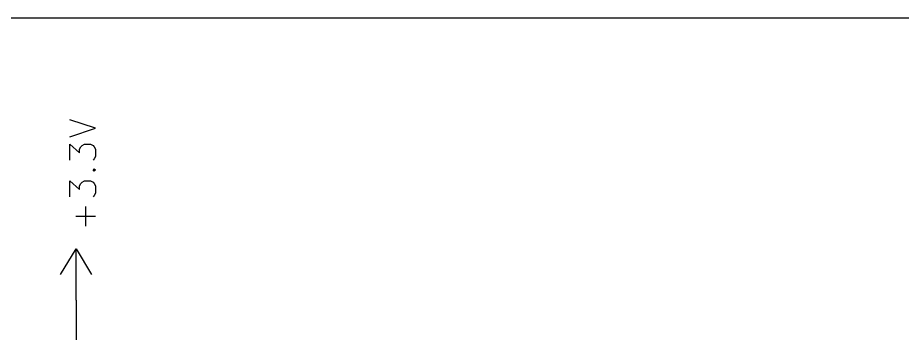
# Model space of a CAD drawing. Extents: x 0.4 to 16.1, y -11.3 to -0.4.
# Drawn here: x 3.036 to 4.757, y -5.464 to -4.85 of the extents above; entities that cross this region are included whole.
import ezdxf

# ---------------------------------------------------------------- set-up
doc = ezdxf.new("R2010")
doc.units = 0
doc.header["$MEASUREMENT"] = 0
for name, color, linetype in [('BLUE3', 171, 'CONTINUOUS'), ('CYAN2', 4, 'CONTINUOUS'), ('GREEN3', 91, 'CONTINUOUS'), ('RED2', 1, 'CONTINUOUS')]:
    doc.layers.add(name, color=color, linetype=linetype)

msp = doc.modelspace()

# ---------------------------------------------------------------- linework, layer by layer
at = {"layer": 'BLUE3', "linetype": 'CONTINUOUS'}
msp.add_line((0.65, -4.85), (6.1, -4.85), dxfattribs=at)
at = {"layer": 'CYAN2', "linetype": 'CONTINUOUS'}
for p, q in [((3.1878, -5.0652), (3.1378, -5.0486)), ((3.1378, -5.0819), (3.1878, -5.0652)), ((3.1378, -5.1271), (3.1378, -5.0962)), ((3.1378, -5.0962), (3.1569, -5.1129)), ((3.1569, -5.1057), (3.1592, -5.101)), ((3.1569, -5.1129), (3.1569, -5.1057)), ((3.1592, -5.101), (3.1616, -5.0986)), ((3.1616, -5.0986), (3.1664, -5.0962)), ((3.1664, -5.0962), (3.1783, -5.0962)), ((3.1783, -5.0962), (3.183, -5.0986)), ((3.183, -5.0986), (3.1854, -5.101)), ((3.1854, -5.101), (3.1878, -5.1057)), ((3.1878, -5.1057), (3.1878, -5.12)), ((3.1854, -5.1248), (3.183, -5.1271)), ((3.1878, -5.12), (3.1854, -5.1248)), ((3.183, -5.1462), (3.1854, -5.1438)), ((3.1854, -5.1438), (3.1878, -5.1462)), ((3.1854, -5.1486), (3.183, -5.1462)), ((3.183, -5.1462), (3.1878, -5.1462)), ((3.1878, -5.1462), (3.1854, -5.1486)), ((3.1378, -5.1986), (3.1378, -5.1676)), ((3.1378, -5.1676), (3.1569, -5.1843)), ((3.1569, -5.1771), (3.1592, -5.1724)), ((3.1569, -5.1843), (3.1569, -5.1771)), ((3.1592, -5.1724), (3.1616, -5.17)), ((3.1616, -5.17), (3.1664, -5.1676)), ((3.1664, -5.1676), (3.1783, -5.1676)), ((3.1783, -5.1676), (3.183, -5.17)), ((3.183, -5.17), (3.1854, -5.1724)), ((3.1854, -5.1724), (3.1878, -5.1771)), ((3.1878, -5.1771), (3.1878, -5.1914)), ((3.1878, -5.1914), (3.1854, -5.1962)), ((3.1854, -5.1962), (3.183, -5.1986)), ((3.1688, -5.2557), (3.1688, -5.2176)), ((3.1878, -5.2367), (3.1497, -5.2367))]:
    msp.add_line(p, q, dxfattribs=at)
at = {"layer": 'GREEN3', "linetype": 'CONTINUOUS'}
msp.add_line((3.15, -5.4), (3.15, -5.5), dxfattribs=at)
at = {"layer": 'RED2', "linetype": 'CONTINUOUS'}
for p, q in [((3.12, -5.35), (3.15, -5.3)), ((3.15, -5.4), (3.15, -5.3)), ((3.15, -5.3), (3.18, -5.35))]:
    msp.add_line(p, q, dxfattribs=at)

doc.saveas('drawing.dxf')
